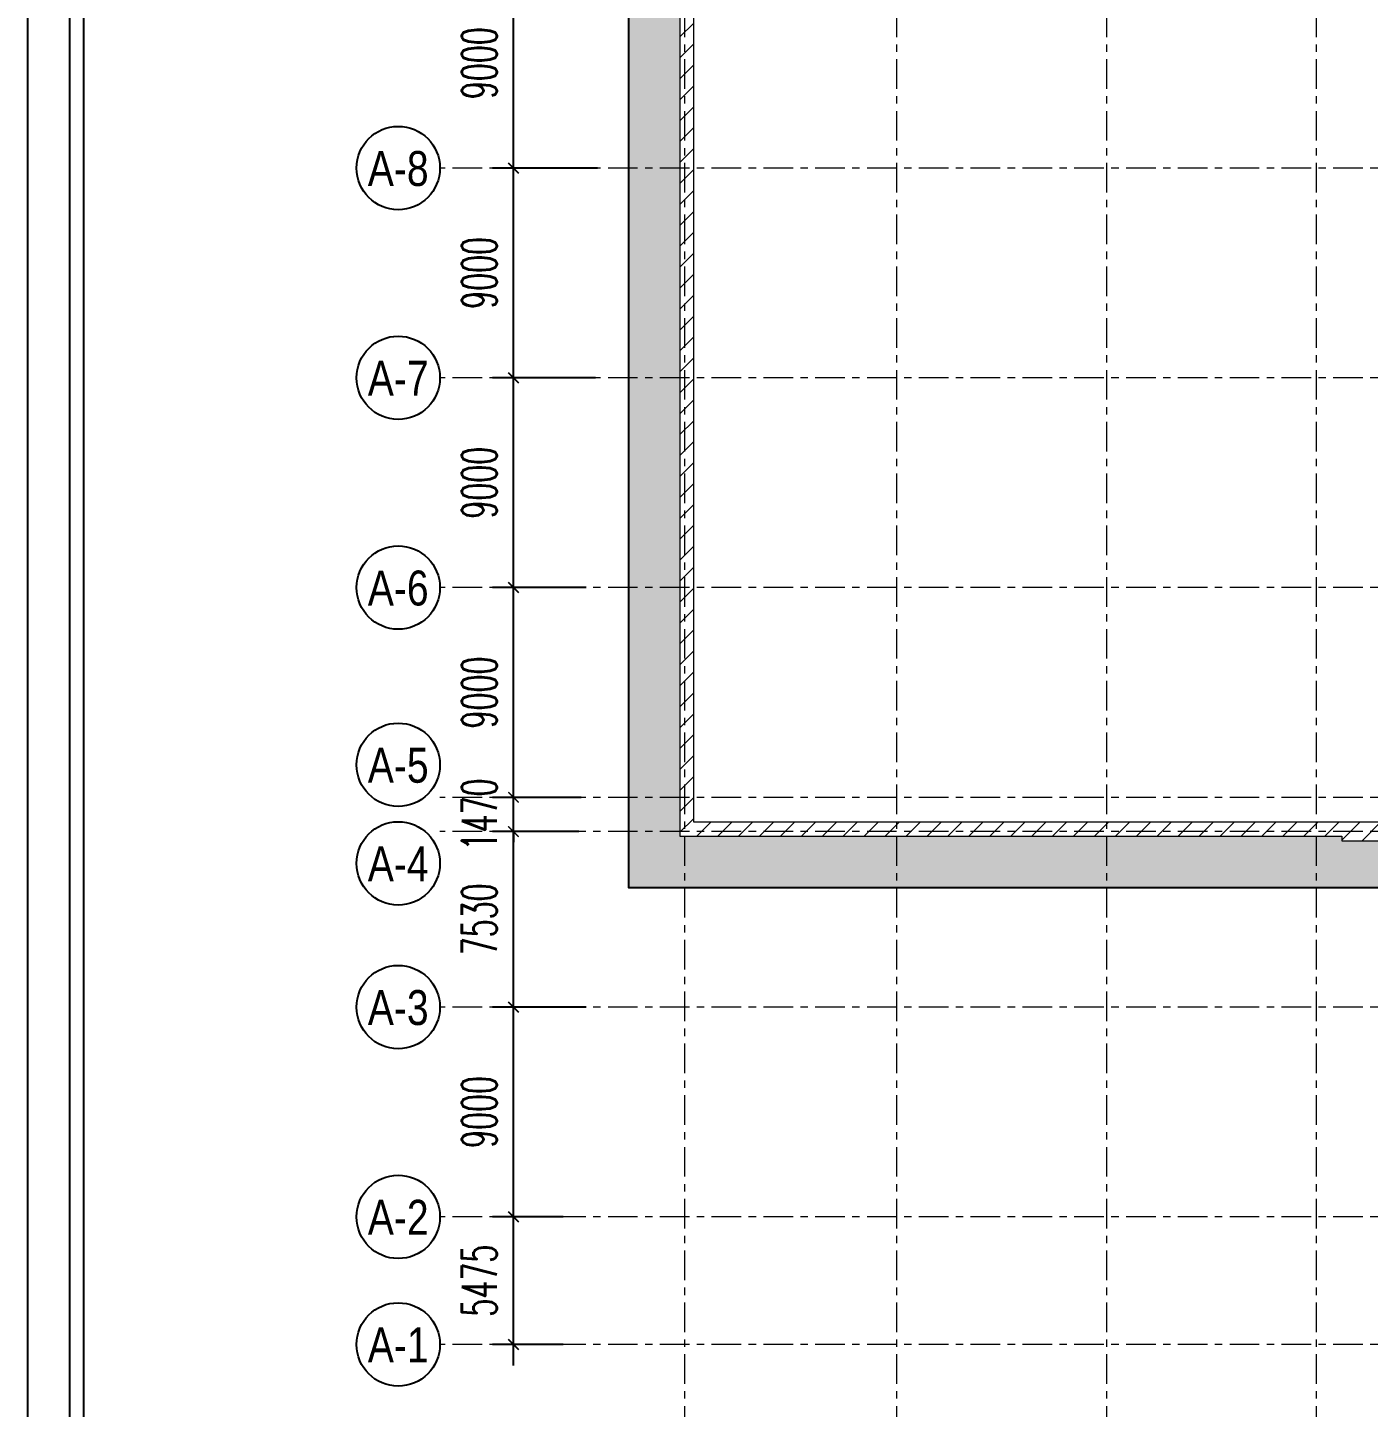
# Model space of a CAD drawing. Header units: millimetres. Extents: x -376071 to 28028791, y -269234 to 29325.
# Drawn here: x -376071 to -318551, y -89175 to -29973 of the extents above; entities that cross this region are included whole.
import ezdxf
from ezdxf.enums import TextEntityAlignment as Align

# ---------------------------------------------------------------- set-up
doc = ezdxf.new("R2010")
doc.units = ezdxf.units.MM
doc.header["$LTSCALE"] = 100
doc.linetypes.add('AUR_Grid Line', pattern=[22.225, 12.7, -3.175, 3.175, -3.175])
doc.layers.add('01. TEXT NOI DUNG', color=7, linetype='Continuous')
doc.styles.add('Arial 0.8', font='arial_0.ttf', dxfattribs={"width": 0.8, "height": 250})
doc.styles.add('DIM', font='vnsimli.shx', dxfattribs={"width": 0.6})
doc.linetypes.add('FENCELINE2', pattern='A,0.25,-0.1,[132,ltypeshp.shx,S=0.1,R=0,X=-0.1,Y=0],-0.1,1', length=1.45)
doc.dimstyles.new('1-100 (x6)', dxfattribs={"dimscale": 600, "dimtxt": 2.5, "dimasz": 0.75, "dimexe": 1.5, "dimexo": 1, "dimgap": 1.2, "dimtad": 1, "dimtoh": 1, "dimdec": 0, "dimzin": 0, "dimdsep": 46, "dimtxsty": 'DIM', "dimblk": 'ARCHTICK', "dimcen": 0.09, "dimdle": 1.5, "dimclrd": 8, "dimclre": 8, "dimclrt": 7, "dimadec": 0, "dimazin": 0, "dimtfac": 1, "dimtdec": 0, "dimtix": 1, "dimtofl": 0, "dimtmove": 0, "dimatfit": 3, "dimfxl": 6, "dimfxlon": 1, "dimtolj": 1, "dimtzin": 0, "dimarcsym": 0})
pattern_1 = [(45, (156703.3083919726, 86474.99999979456), (-449.0128060534576, 449.0128060534577), [])]

# ---------------------------------------------------------------- blocks, each defined once
blk = doc.blocks.new('_ArchTick')
at = {"color": 0, "linetype": 'ByBlock', "const_width": 0.15}
blk.add_lwpolyline([(-0.5, -0.5), (0.5, 0.5)], dxfattribs=at)
blk = doc.blocks.new('*D97')
at = {"color": 8, "lineweight": -2, "transparency": 16777216}
for p, q in [((-7331.831237530657, -900.0000000005391), (-7331.831237530655, 6374.999999999462)), ((-5205.000148655497, 5474.999999999461), (-8231.831237530654, 5474.999999999462)), ((-5205.000148655468, -5.396679329842572e-10), (-8231.831237530656, -5.388105015207254e-10))]:
    blk.add_line(p, q, dxfattribs=at)
at = {"layer": 'Defpoints', "color": 0, "lineweight": 0, "transparency": 16777216}
for p in [(-7331.831237530656, 5474.999999999462), (-4605.000148655497, 5474.999999999461), (-4605.000148655468, -5.398378991511866e-10)]:
    blk.add_point(p, dxfattribs=at)
at = {"color": 8, "lineweight": -2, "transparency": 16777216, "xscale": 450, "yscale": 450, "zscale": 450}
for p, rotation in [((-7331.831237530656, 5474.999999999462), 90), ((-7331.831237530657, -5.390654507711196e-10), 270)]:
    blk.add_blockref('_ArchTick', p, dxfattribs=dict(at, rotation=rotation))
at = {"color": 7, "transparency": 16777216, "insert": (-8801.831237530656, 2737.49999999946), "char_height": 1500, "attachment_point": 5, "rotation": 90, "style": 'DIM'}
blk.add_mtext('\\A1;5475', dxfattribs=at)
blk = doc.blocks.new('*D98')
at = {"color": 8, "lineweight": -2, "transparency": 16777216}
for p, q in [((-7331.831237530659, 4574.999999999462), (-7331.831237530656, 15375.00000004593)), ((-4218.094947873469, 14475.00000004593), (-8231.831237530656, 14475.00000004593)), ((-5205.000148655497, 5474.999999999461), (-8231.831237530658, 5474.999999999462))]:
    blk.add_line(p, q, dxfattribs=at)
at = {"layer": 'Defpoints', "color": 0, "lineweight": 0, "transparency": 16777216}
for p in [(-7331.831237530656, 14475.00000004593), (-3618.094947873469, 14475.00000004593), (-4605.000148655497, 5474.999999999461)]:
    blk.add_point(p, dxfattribs=at)
at = {"color": 8, "lineweight": -2, "transparency": 16777216, "xscale": 450, "yscale": 450, "zscale": 450}
for p, rotation in [((-7331.831237530656, 14475.00000004593), 90), ((-7331.831237530659, 5474.999999999462), 270)]:
    blk.add_blockref('_ArchTick', p, dxfattribs=dict(at, rotation=rotation))
at = {"color": 7, "transparency": 16777216, "insert": (-8801.83123753066, 9975.000000022694), "char_height": 1500, "attachment_point": 5, "rotation": 90, "style": 'DIM'}
blk.add_mtext('\\A1;9000', dxfattribs=at)
blk = doc.blocks.new('*D99')
at = {"color": 8, "lineweight": -2, "transparency": 16777216}
for p, q in [((-7331.831237530658, 13575.00000004593), (-7331.831237530655, 22905.26546187181)), ((-4524.026713012107, 22005.26546187181), (-8231.831237530656, 22005.26546187181)), ((-4218.094947873469, 14475.00000004593), (-8231.831237530658, 14475.00000004593))]:
    blk.add_line(p, q, dxfattribs=at)
at = {"layer": 'Defpoints', "color": 0, "lineweight": 0, "transparency": 16777216}
for p in [(-7331.831237530656, 22005.26546187181), (-3924.026713012106, 22005.26546187181), (-3618.094947873469, 14475.00000004593)]:
    blk.add_point(p, dxfattribs=at)
at = {"color": 8, "lineweight": -2, "transparency": 16777216, "xscale": 450, "yscale": 450, "zscale": 450}
for p, rotation in [((-7331.831237530656, 22005.26546187181), 90), ((-7331.831237530657, 14475.00000004593), 270)]:
    blk.add_blockref('_ArchTick', p, dxfattribs=dict(at, rotation=rotation))
at = {"color": 7, "transparency": 16777216, "insert": (-8801.831237530658, 18240.13273095887), "char_height": 1500, "attachment_point": 5, "rotation": 90, "style": 'DIM'}
blk.add_mtext('\\A1;7530', dxfattribs=at)
blk = doc.blocks.new('*D100')
at = {"color": 8, "lineweight": -2, "transparency": 16777216}
for p, q in [((-7331.831237530656, 23475.00000003322), (-7331.831237530656, 23925.00000003322)), ((-4422.668035944313, 23475.00000003322), (-8231.831237530656, 23475.00000003323)), ((-4524.026713012107, 22005.26546187181), (-8231.831237530656, 22005.26546187181)), ((-7331.831237530657, 22005.26546187181), (-7331.831237530657, 21555.26546187181))]:
    blk.add_line(p, q, dxfattribs=at)
at = {"layer": 'Defpoints', "color": 0, "lineweight": 0, "transparency": 16777216}
for p in [(-7331.831237530656, 23475.00000003322), (-3822.668035944313, 23475.00000003322), (-3924.026713012106, 22005.26546187181)]:
    blk.add_point(p, dxfattribs=at)
at = {"color": 8, "lineweight": -2, "transparency": 16777216, "xscale": 450, "yscale": 450, "zscale": 450}
for p, rotation in [((-7331.831237530656, 23475.00000003322), 270), ((-7331.831237530657, 22005.26546187181), 90)]:
    blk.add_blockref('_ArchTick', p, dxfattribs=dict(at, rotation=rotation))
at = {"color": 7, "transparency": 16777216, "insert": (-8801.83123753066, 22740.13273095251), "char_height": 1500, "attachment_point": 5, "rotation": 90, "style": 'DIM'}
blk.add_mtext('\\A1;1470', dxfattribs=at)
blk = doc.blocks.new('*D101')
at = {"color": 8, "lineweight": -2, "transparency": 16777216}
for p, q in [((-7331.831237530658, 22575.00000003322), (-7331.831237530656, 33375.00000007733)), ((-4219.949782712938, 32475.00000007733), (-8231.831237530656, 32475.00000007733)), ((-4422.668035944313, 23475.00000003322), (-8231.831237530658, 23475.00000003323))]:
    blk.add_line(p, q, dxfattribs=at)
at = {"layer": 'Defpoints', "color": 0, "lineweight": 0, "transparency": 16777216}
for p in [(-7331.831237530656, 32475.00000007733), (-3619.949782712938, 32475.00000007733), (-3822.668035944313, 23475.00000003322)]:
    blk.add_point(p, dxfattribs=at)
at = {"color": 8, "lineweight": -2, "transparency": 16777216, "xscale": 450, "yscale": 450, "zscale": 450}
for p, rotation in [((-7331.831237530656, 32475.00000007733), 90), ((-7331.831237530658, 23475.00000003322), 270)]:
    blk.add_blockref('_ArchTick', p, dxfattribs=dict(at, rotation=rotation))
at = {"color": 7, "transparency": 16777216, "insert": (-8801.831237530661, 27975.00000005528), "char_height": 1500, "attachment_point": 5, "rotation": 90, "style": 'DIM'}
blk.add_mtext('\\A1;9000', dxfattribs=at)
blk = doc.blocks.new('*D102')
at = {"color": 8, "lineweight": -2, "transparency": 16777216}
for p, q in [((-7331.831237530658, 31575.00000007733), (-7331.831237530656, 42375.00000004024)), ((-3814.355035371467, 41475.00000004024), (-8231.831237530656, 41475.00000004024)), ((-4219.949782712938, 32475.00000007733), (-8231.831237530658, 32475.00000007733))]:
    blk.add_line(p, q, dxfattribs=at)
at = {"layer": 'Defpoints', "color": 0, "lineweight": 0, "transparency": 16777216}
for p in [(-7331.831237530656, 41475.00000004024), (-3214.355035371467, 41475.00000004024), (-3619.949782712938, 32475.00000007733)]:
    blk.add_point(p, dxfattribs=at)
at = {"color": 8, "lineweight": -2, "transparency": 16777216, "xscale": 450, "yscale": 450, "zscale": 450}
for p, rotation in [((-7331.831237530656, 41475.00000004024), 90), ((-7331.831237530658, 32475.00000007733), 270)]:
    blk.add_blockref('_ArchTick', p, dxfattribs=dict(at, rotation=rotation))
at = {"color": 7, "transparency": 16777216, "insert": (-8801.831237530663, 36975.00000005878), "char_height": 1500, "attachment_point": 5, "rotation": 90, "style": 'DIM'}
blk.add_mtext('\\A1;9000', dxfattribs=at)
blk = doc.blocks.new('*D103')
at = {"color": 8, "lineweight": -2, "transparency": 16777216}
for p, q in [((-7331.831237530658, 40575.00000004024), (-7331.831237530655, 51375.00000000934)), ((-3731.831237530655, 50475.00000000934), (-8231.831237530656, 50475.00000000934)), ((-3814.355035371467, 41475.00000004024), (-8231.831237530658, 41475.00000004024))]:
    blk.add_line(p, q, dxfattribs=at)
at = {"layer": 'Defpoints', "color": 0, "lineweight": 0, "transparency": 16777216}
for p in [(-7331.831237530656, 50475.00000000934), (-2910.278105072066, 50475.00000000934), (-3214.355035371467, 41475.00000004024)]:
    blk.add_point(p, dxfattribs=at)
at = {"color": 8, "lineweight": -2, "transparency": 16777216, "xscale": 450, "yscale": 450, "zscale": 450}
for p, rotation in [((-7331.831237530656, 50475.00000000934), 90), ((-7331.831237530658, 41475.00000004024), 270)]:
    blk.add_blockref('_ArchTick', p, dxfattribs=dict(at, rotation=rotation))
at = {"color": 7, "transparency": 16777216, "insert": (-8801.831237530663, 45975.00000002479), "char_height": 1500, "attachment_point": 5, "rotation": 90, "style": 'DIM'}
blk.add_mtext('\\A1;9000', dxfattribs=at)
blk = doc.blocks.new('*D104')
at = {"color": 8, "lineweight": -2, "transparency": 16777216}
for p, q in [((-7331.831237530659, 49575.00000000934), (-7331.831237530656, 60374.99999997225)), ((-3731.831237530655, 59474.99999997225), (-8231.831237530656, 59474.99999997225)), ((-3731.831237530657, 50475.00000000934), (-8231.831237530658, 50475.00000000934))]:
    blk.add_line(p, q, dxfattribs=at)
at = {"layer": 'Defpoints', "color": 0, "lineweight": 0, "transparency": 16777216}
for p in [(-7331.831237530656, 59474.99999997225), (-3011.637681235879, 59474.99999997225), (-2910.278105072066, 50475.00000000934)]:
    blk.add_point(p, dxfattribs=at)
at = {"color": 8, "lineweight": -2, "transparency": 16777216, "xscale": 450, "yscale": 450, "zscale": 450}
for p, rotation in [((-7331.831237530656, 59474.99999997225), 90), ((-7331.831237530659, 50475.00000000934), 270)]:
    blk.add_blockref('_ArchTick', p, dxfattribs=dict(at, rotation=rotation))
at = {"color": 7, "transparency": 16777216, "insert": (-8801.831237530667, 54974.99999999079), "char_height": 1500, "attachment_point": 5, "rotation": 90, "style": 'DIM'}
blk.add_mtext('\\A1;9000', dxfattribs=at)
blk = doc.blocks.new('MB TV')
at = {"lineweight": 0}
h = blk.add_hatch(dxfattribs=at)
h.set_pattern_fill('ANSI31', color=8, scale=200, style=0)
h.set_pattern_definition(pattern_1)
h.paths.add_polyline_path([(399.9999999998254, 21807.99943082008), (399.9999999998254, 69213.47287370235), (-200.0000000001746, 69213.47287370235), (-200.0000000001746, 21807.99943082008)], flags=0)
h = blk.add_hatch(dxfattribs=at)
h.set_pattern_fill('ANSI31', color=8, scale=200, style=0)
h.set_pattern_definition(pattern_1)
h.paths.add_polyline_path([(28201.87388737974, 21807.99943082011), (28201.87388737974, 22407.99943082011), (399.9999999998254, 22407.99943082011), (399.9999999998254, 21807.99943082011), (22140.31803931517, 21807.99943082011)], flags=0)
h = blk.add_hatch(dxfattribs=at)
h.set_pattern_fill('ANSI31', color=8, scale=200, style=0)
h.set_pattern_definition(pattern_1)
h.paths.add_polyline_path([(53965.68697153989, 21607.9994308201), (53165.68744671698, 22407.99943082008), (28201.87388737974, 22407.99943082008), (28201.87388737974, 21607.9994308201), (52834.31645764229, 21607.9994308201)], flags=0)
at = {"color": 7, "lineweight": 5}
for points in [[(162399.1453365107, -196.5220203595673), (166403.3083919941, 3807.64103620364), (166403.3083919941, 46446.11040906337), (166603.3083919941, 46446.11040906337), (166603.3083919941, 77253.47287370237), (166403.3083919941, 77253.47287370237), (166403.3083919941, 92134.31599067325), (36701.62256801625, 92134.31599067325), (36701.62256801625, 92334.31599067325), (-200.0000000000582, 92334.31599067325), (-200.0000000000582, 86013.47287370237), (-400.0000000000582, 86013.47287370237), (-400.0000000000582, 69213.47287370237), (-200.0000000000582, 69213.47287370237), (-200.0000000000582, 21807.99943082015), (28201.87388737987, 21807.99943082016), (28201.87388737987, 21607.99943082015), (52834.3164576424, 21607.99943082015), (55600.00000570907, 18842.31424001558), (55600.00000570907, -196.5220203595673)], [(56400.00000570907, 403.4779796404327), (56400.00000570907, 19173.68495073788), (53165.68744671709, 22407.99943082015), (399.9999999999418, 22407.99943082016), (399.9999999999418, 91534.31599067325), (165803.3083919942, 91534.31599067325), (165803.3083919941, 4056.1691735801), (162150.6171990395, 403.4779796404327)]]:
    blk.add_lwpolyline(points, close=True, dxfattribs=at)
blk = doc.blocks.new('cong hang rao')
at = {"color": 5, "linetype": 'FENCELINE2', "ltscale": 50}
blk.add_lwpolyline([(168605.5012708387, 94253.47287370237), (-2398.377431983768, 94253.47287370237), (-2398.377431983768, 19603.8285703505), (53599.9172904908, 19608.27655572862), (53602.29361777456, -2400.173259119256), (168605.5012708386, -2400.173259119256)], close=True, dxfattribs=at)
blk = doc.blocks.new('Khung A3 COR3')
at = {"ltscale": 2000}
for points in [[(420, 0), (420, 297), (0, 297), (0, 0)], [(417, 3), (417, 294), (3, 294), (3, 3)], [(365, 4), (365, 293), (4, 293), (4, 4)]]:
    blk.add_lwpolyline(points, close=True, dxfattribs=at)
at = {"style": 'Arial 0.8', "width": 0.8}
blk.add_attdef('TENBANVE_001', (387.8956343792633, 33.50000250936137), '', height=2.5, dxfattribs=at)
blk.add_attdef('SOHIEU', text='', height=2.5, dxfattribs=at).set_placement((391, 7.25), align=Align.MIDDLE_CENTER)
blk = doc.blocks.new('GRID')
at = {"color": 8, "linetype": 'AUR_Grid Line', "lineweight": 0}
for p, q in [((0, 101816.4395114344), (0, -11839.90215554391)), ((9103.177363805677, 101816.4395114343), (9103.177363805677, -11839.90215554392)), ((18103.30839122582, 101816.4395114902), (18103.30839122582, -11839.90215554392)), ((27103.3083910609, 101816.4395113558), (27103.3083910609, -11839.90215554392)), ((175793.1279876432, 50475.00000000931), (-10486.56131658849, 50475.0000000099)), ((175793.1279876432, 41475.00000004022), (-10486.56131658849, 41475.00000004081)), ((175793.1279876432, 32475.00000007731), (-10486.56131658852, 32475.0000000779)), ((175793.1279876432, 23475.00000003321), (-10486.56131658854, 23475.0000000338)), ((175793.1279876432, 22005.26546187179), (-10486.56131658854, 22005.26546187238)), ((175793.1279876432, 14475.00000004591), (-10486.56131658857, 14475.00000004651)), ((175793.1279876432, 5474.999999999447), (-10486.5613165886, 5475.000000000044)), ((175793.1279876432, -5.529727786779404e-10), (-10486.5613165886, 2.91038304567337e-11))]:
    blk.add_line(p, q, dxfattribs=at)
at = {"color": 7}
for centre in [(-12274.95701709486, 50475.00000000995), (-12274.95701709486, 41475.00000004085), (-12274.95701709492, 32475.00000007795), (-12274.95701709494, 24871.2519469773), (-12274.95701709494, 20642.36219603115), (-12274.95701709497, 14475.00000004658), (-12274.957017095, 5475.000000000102), (-12274.957017095, 1.018632593199784e-10)]:
    blk.add_circle(centre, 1788.395700506526, dxfattribs=at)
at = {"layer": '01. TEXT NOI DUNG', "color": 7, "char_height": 1500, "width": 3131.999999999995, "attachment_point": 2, "line_spacing_factor": 0.9685729005667181, "style": 'Arial 0.8'}
for s, insert in [('A-8', (-12276.25888978539, 51206.05989647946)), ('A-7', (-12276.25888978539, 42206.05989651037)), ('A-6', (-12276.25888978544, 33206.05989654746)), ('A-5', (-12276.25888978547, 25602.31184344682)), ('A-4', (-12276.25888978547, 21373.42209250067)), ('A-3', (-12276.2588897855, 15206.05989651609)), ('A-2', (-12276.25888978553, 6206.059896469626)), ('A-1', (-12276.25888978553, 731.0598964696255))]:
    blk.add_mtext(s, dxfattribs=dict(at, insert=insert))
for base, p1, p2, picture, middle in [((-7331.831237530656, 59474.99999997225), (-2910.278105072066, 50475.00000000934), (-3011.637681235879, 59474.99999997225), '*D104', (-8801.831237530667, 54974.99999999079)), ((-7331.831237530656, 50475.00000000934), (-3214.355035371467, 41475.00000004024), (-2910.278105072066, 50475.00000000934), '*D103', (-8801.831237530663, 45975.00000002479)), ((-7331.831237530656, 41475.00000004024), (-3619.949782712938, 32475.00000007733), (-3214.355035371467, 41475.00000004024), '*D102', (-8801.831237530663, 36975.00000005878)), ((-7331.831237530656, 32475.00000007733), (-3822.668035944313, 23475.00000003322), (-3619.949782712938, 32475.00000007733), '*D101', (-8801.831237530661, 27975.00000005528)), ((-7331.831237530656, 23475.00000003322), (-3924.026713012106, 22005.26546187181), (-3822.668035944313, 23475.00000003322), '*D100', (-8801.83123753066, 22740.13273095251)), ((-7331.831237530656, 22005.26546187181), (-3618.094947873469, 14475.00000004593), (-3924.026713012106, 22005.26546187181), '*D99', (-8801.831237530658, 18240.13273095887)), ((-7331.831237530656, 14475.00000004593), (-4605.000148655497, 5474.999999999461), (-3618.094947873469, 14475.00000004593), '*D98', (-8801.83123753066, 9975.000000022694))]:
    dim = blk.add_linear_dim(base=base, p1=p1, p2=p2, angle=90, dimstyle='1-100 (x6)', override={"dimtmove": 1})
    dim.commit()
    dim.dimension.update_dxf_attribs({"geometry": picture, "text_midpoint": middle})
dim = blk.add_linear_dim(base=(-7331.831237530656, 5474.999999999462), p1=(-4605.000148655468, -5.398378991511866e-10), p2=(-4605.000148655497, 5474.999999999461), angle=90, dimstyle='1-100 (x6)')
dim.commit()
dim.dimension.update_dxf_attribs({"geometry": '*D97', "text_midpoint": (-8801.831237530656, 2737.49999999946)})

msp = doc.modelspace()

# ---------------------------------------------------------------- hatches: boundary and pattern name
h = msp.add_hatch()
h.set_pattern_fill('AR-HBONE', color=8, scale=10)
h.set_pattern_definition([(45, (-434445.4968367653, 199586.2323837034), (1.4210854715202e-13, 1436.840979371065), [3048, -1016]), (135, (-433727.0768367653, 200304.6523837034), (1.4210854715202e-13, 1436.840979371065), [3048, -1016])])
h.paths.add_polyline_path([(-185479.9555317775, -86671.52076091652), (-181475.7924762941, -82667.35770435329), (-181475.7924762941, -40028.88833149357), (-181275.7924762941, -40028.88833149357), (-181275.7924762941, -9221.525866854587), (-181475.7924762941, -9221.525866854587), (-181475.7924762941, 5659.317250116321), (-311177.478300272, 5659.317250116321), (-311177.478300272, 5859.317250116321), (-348079.1008682883, 5859.317250116321), (-348079.1008682883, -461.5258668545866), (-348279.1008682883, -461.5258668545866), (-348279.1008682883, -17261.52586685459), (-348079.1008682883, -17261.52586685459), (-348079.1008682883, -64666.99930973677), (-319677.2269809084, -64666.99930973677), (-319677.2269809084, -64866.99930973677), (-295044.7844106458, -64866.99930973677), (-292279.1008625792, -67632.68450054136), (-292279.1008625792, -86671.52076091652)], flags=16)
h.paths.add_polyline_path([(-179273.5995974496, 7778.474133145413), (-350277.478300272, 7778.474133145413), (-350277.478300272, -66871.17017020646), (-294279.1835777975, -66866.72218482831), (-294276.8072505137, -88875.17199967621), (-179273.5995974496, -88875.17199967621)])

# ---------------------------------------------------------------- block references
for name in ['GRID', 'MB TV']:
    msp.add_blockref(name, (-347894.9541480446, -86474.99999979453))

# ---------------------------------------------------------------- next in the draw order: block references
at = {"linetype": 'Continuous'}
msp.add_blockref('cong hang rao', (-347894.9541480446, -86474.99999979453), dxfattribs=at)

# ---------------------------------------------------------------- next in the draw order: block references
at = {"xscale": 600, "yscale": 600, "zscale": 600}
msp.add_blockref('Khung A3 COR3', (-376070.5950330013, -148875.1895559714, -3.52692717172863), dxfattribs=at)

doc.saveas('drawing.dxf')
